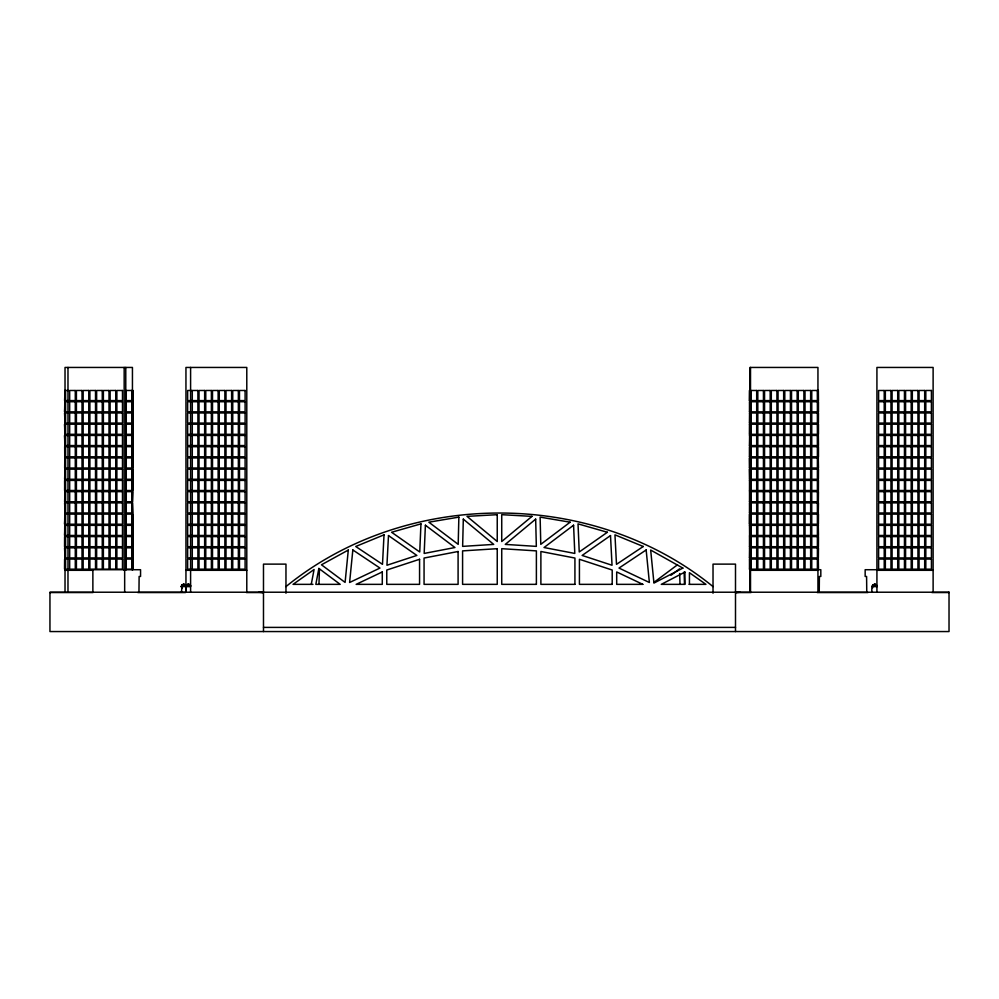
<?xml version="1.0" encoding="UTF-8"?>
<svg xmlns="http://www.w3.org/2000/svg" width="999" height="999" viewBox="0 0 999 999"><rect width="100%" height="100%" fill="white"/><g stroke="black" fill="none" stroke-linecap="round" stroke-linejoin="round"><path stroke-width="1.5" d="M318.968 584.353L319.443 568.881M185.876 586.6L181.456 586.638C181.206 583.404 186.064 584.602 185.727 585.676C184.865 583.578 181.381 584.303 181.456 586.6A2.248 2.248 0 0 0 182.118 588.224M190.597 586.6L186.101 586.638C185.976 584.328 189.498 583.553 190.372 585.676C190.622 584.552 185.851 583.453 186.101 586.638A2.248 2.248 0 0 0 186.401 587.762M872.502 586.013L872.427 586.638L876.922 586.6C876.997 583.778 872.352 583.728 872.427 586.6A2.248 2.248 0 0 0 872.726 587.762M181.531 586.013L181.456 586.638L182.118 585.851M187.225 585.089L186.401 586.351M876.922 586.6C876.647 582.055 870.828 586.625 872.726 586.351M185.864 586.038C185.464 582.479 179.745 586.188 182.118 586.226M187.225 585.451C183.679 587.849 189.773 581.78 190.509 586.038M876.835 586.051C875.861 581.356 870.042 588.511 873.551 585.089M181.456 586.788L182.118 585.377M190.26 585.564L187.762 584.64L186.101 586.638C186.913 581.256 194.693 588.061 187.762 584.49M876.835 586.088C876.298 583.741 872.414 584.265 872.427 586.638L872.502 586.138A2.248 2.248 0 0 1 876.847 586.063C876.111 581.855 870.017 587.837 873.551 585.451M182.118 586.026L181.456 586.638L182.118 585.676M186.101 586.638L187.225 584.952L189.897 585.239M311.263 584.353L314.073 569.53L293.044 584.353L312.949 584.353M872.427 592.22C870.466 589.36 872.939 582.205 876.585 585.564M181.456 592.22L182.118 585.514M186.101 592.22L186.176 586.101L187.225 585.264M872.502 586.176L873.551 585.264M653.883 582.417L677.509 564.785M671.003 575.249L679.532 568.881M285.964 586.6C406.443 488.511 592.532 488.511 713.024 586.6M187.225 585.664L186.763 585.064M873.551 585.664L873.076 585.064M185.864 586.088L184.803 584.827L182.58 584.765L184.328 584.502L185.864 586.063A2.248 2.248 0 0 0 181.531 586.063M182.58 584.952C183.978 583.628 187.337 586.888 184.328 585.114M184.228 584.914L183.117 584.49M875.186 584.914L874.088 584.49M65.022 390.484L64.61 400.599M68.394 390.484L65.584 390.484L65.584 400.599L68.394 400.599M191.858 390.484L187.637 390.484L187.637 400.599L191.858 400.599M750.511 390.484L749.462 390.484L749.525 400.599L749.725 390.484M132.442 400.599L132.917 390.484L132.642 400.599M749.462 400.599L750.511 400.599M817.681 400.599L818.468 400.599L818.356 390.484L817.681 390.484L817.744 400.599M65.022 401.723L64.623 411.838L64.81 401.723M68.394 401.723L65.584 401.723L65.584 411.838L68.394 411.838M191.858 401.723L187.637 401.723L187.637 411.838L191.858 411.838M750.511 401.723L749.462 401.723L749.587 411.838M817.681 401.723L818.468 401.723L818.468 411.838L817.681 411.838M749.462 411.838L750.511 411.838M68.394 412.962L65.584 412.962L65.584 423.077L68.394 423.077M191.858 412.962L187.637 412.962L187.637 423.077L191.858 423.077M749.462 412.962L750.511 412.962M817.681 412.962L818.468 412.962L818.418 423.077L817.681 423.077M65.022 423.077L64.56 412.962M132.442 423.077L132.917 412.962L132.705 423.077M749.462 423.077L750.511 423.077M68.394 424.2L65.584 424.2L65.584 434.315L68.394 434.315M191.858 424.2L187.637 424.2L187.637 434.315L191.858 434.315M749.462 424.2L750.511 424.2M65.022 434.315L64.623 424.2L64.81 434.315M132.442 434.315L132.979 424.2L132.655 434.315M749.462 434.315L750.511 434.315M817.681 434.315L818.468 434.315L818.468 424.2L817.681 424.2L817.819 434.315M68.394 435.439L65.584 435.439L65.584 445.554L68.394 445.554M132.442 435.439L132.442 445.554M191.858 435.439L187.637 435.439L187.637 445.554L191.858 445.554M749.462 435.439L750.511 435.439M65.022 445.554L64.61 435.439L64.823 445.554M749.462 445.554L750.511 445.554M817.681 445.554L818.468 445.554L818.356 435.439L817.681 435.439L817.744 445.554M65.022 446.678L65.022 456.793M68.394 446.678L65.584 446.678L65.584 456.793L68.394 456.793M191.858 446.678L187.637 446.678L187.637 456.793L191.858 456.793M750.511 446.678L749.462 446.678L749.525 456.793M817.681 446.678L818.468 446.678L818.468 456.793L817.681 456.793M749.462 456.793L750.511 456.793M65.022 457.917L65.022 468.032M68.394 457.917L65.584 457.917L65.584 468.032L68.394 468.032M191.858 457.917L187.637 457.917L187.637 468.032L191.858 468.032M750.511 457.917L749.462 457.917L749.525 468.032M817.681 457.917L818.468 457.917M749.462 468.032L750.511 468.032M817.681 468.032L818.468 468.032L818.281 457.917M65.022 469.155L64.623 479.27M68.394 469.155L65.584 469.155L65.584 479.27L68.394 479.27M132.442 469.155L132.979 479.27L132.655 469.155M191.858 469.155L187.637 469.155L187.637 479.27L191.858 479.27M750.511 469.155L749.462 469.155L749.587 479.27M817.681 469.155L818.468 469.155L818.406 479.27L817.681 479.27M749.462 479.27L750.511 479.27M68.394 480.394L65.584 480.394L65.584 490.509L68.394 490.509M191.858 480.394L187.637 480.394L187.637 490.509L191.858 490.509M749.462 480.394L750.511 480.394M817.681 480.394L818.468 480.394L818.418 490.509L817.681 490.509M749.462 490.509L750.511 490.509M65.022 491.633L64.623 501.748M68.394 491.633L65.584 491.633L65.584 501.748L68.394 501.748M191.858 491.633L187.637 491.633L187.637 501.748L191.858 501.748M749.462 491.633L750.511 491.633M817.681 491.633L818.468 491.633L818.343 501.748L817.681 501.748M132.442 501.748L132.855 491.633M749.462 501.748L750.511 501.748M68.394 502.872L65.584 502.872L65.584 512.986L68.394 512.986M132.442 502.872L132.855 512.986M191.858 502.872L187.637 502.872L187.637 512.986L191.858 512.986M750.511 502.872L749.462 502.872L749.587 512.986M817.681 502.872L818.468 502.872L818.281 512.986M65.022 512.986L64.623 502.872M749.462 512.986L750.511 512.986M817.681 512.986L818.468 512.986M65.022 514.11L64.61 524.225L64.823 514.11M68.394 514.11L65.584 514.11L65.584 524.225L68.394 524.225M132.442 514.11L132.979 524.225L132.705 514.11M191.858 514.11L187.637 514.11L187.637 524.225L191.858 524.225M750.511 514.11L749.462 514.11L749.525 524.225L749.65 514.11M817.681 514.11L818.468 514.11L818.406 524.225L817.681 524.225M749.462 524.225L750.511 524.225M65.022 525.349L64.623 535.464L64.748 525.349M68.394 525.349L65.584 525.349L65.584 535.464L68.394 535.464M132.442 525.349L132.979 535.464L132.642 525.349M191.858 525.349L187.637 525.349L187.637 535.464L191.858 535.464M749.462 525.349L750.511 525.349M817.681 525.349L818.468 525.349M749.462 535.464L750.511 535.464M817.681 535.464L818.468 535.464L818.281 525.349M68.394 536.588L65.584 536.588L65.584 546.703L68.394 546.703M191.858 536.588L187.637 536.588L187.637 546.703L191.858 546.703M749.462 536.588L750.511 536.588M817.681 536.588L818.468 536.588L818.418 546.703L817.681 546.703M132.442 546.703L132.979 536.588L132.655 546.703M749.462 546.703L750.511 546.703M68.394 547.827L65.584 547.827L65.584 557.942L68.394 557.942M132.442 547.827L132.442 557.942M191.858 547.827L187.637 547.827L187.637 557.942L191.858 557.942M749.462 547.827L750.511 547.827M817.681 547.827L818.468 547.827L818.356 557.942L817.681 557.942M65.022 557.942L64.56 547.827M749.462 557.942L750.511 557.942M68.394 559.065L65.584 559.065L65.584 569.18L68.394 569.18M191.858 559.065L187.637 559.065L187.637 569.18L191.858 569.18M750.511 559.065L749.462 559.065L749.587 569.18M817.681 559.065L818.468 559.065M132.442 569.18L132.917 559.065L132.655 569.18M749.462 569.18L750.511 569.18M817.681 569.18L818.468 569.18L818.281 559.065L818.131 569.18M817.794 569.717L820.816 569.717L820.816 576.46L819.392 576.46L819.23 592.22M878.171 569.717L865.159 569.717L865.159 576.46L866.595 576.46L866.757 592.22M65.022 570.304L92.957 570.304M185.951 570.304L246.79 570.304M750.511 570.304L817.944 570.304M876.922 570.304L933.116 570.304M689.098 584.353L705.931 584.353L689.435 572.727L689.435 584.353M49.95 592.544L93.094 592.544M137.775 592.544L185.552 592.544M246.341 592.544L263.486 592.544M735.501 592.544L751.086 592.544M817.132 592.544L867.981 592.544M931.88 592.544L949.05 592.544M263.486 592.669L258.991 592.22M735.501 592.669L739.997 592.22M263.486 627.397L735.501 627.397M184.328 585.564L185.302 585.851M184.328 585.327L185.614 585.926M184.328 584.927L185.614 585.714M875.761 585.451L876.585 585.926M875.761 585.089L876.635 585.876L874.674 584.852M189.435 585.252L190.31 585.876L189.435 585.089M189.523 585.476L190.26 585.926M875.848 585.127L876.635 585.714M185.614 585.514L183.704 584.852M684.128 572.015L684.502 584.353M679.682 573.526L680.007 584.353M933.116 592.22L933.116 367.445L876.922 367.445L876.922 592.22M873.551 584.715L873.551 585.889M818.218 390.484L818.131 400.599M818.131 401.723L818.069 411.838M818.206 412.962L818.131 423.077M818.069 424.2L818.081 434.315M818.218 435.439L818.144 445.554M818.081 446.678L818.131 456.793M818.069 457.917L818.268 468.032M818.081 469.155L818.218 479.27M818.131 480.394L818.218 490.509M818.069 491.633L818.206 501.748M818.218 502.872L818.081 512.986M818.144 514.11L818.218 524.225M818.144 525.349L818.069 535.464M818.069 536.588L818.131 546.703M818.069 547.827L818.218 557.942M817.944 592.22L817.944 367.445L749.987 367.445L749.987 592.22M817.744 401.723L817.756 411.838M817.806 412.962L817.744 423.077M817.806 446.678L817.756 456.793M817.744 457.917L817.806 468.032M817.819 469.155L817.744 479.27M817.744 480.394L817.819 490.509M817.806 491.633L817.744 501.748M817.819 502.872L817.744 512.986M817.744 514.11L817.819 524.225M817.756 525.349L817.744 535.464M817.819 536.588L817.806 546.703M817.806 547.827L817.744 557.942M817.819 559.065L817.756 569.18M750.511 367.445L750.511 592.22M750.324 390.484L750.249 400.599L750.174 390.484M750.311 401.723L750.261 411.838L750.124 401.723M750.374 412.962L750.311 423.077M750.261 424.2L750.324 434.315M750.324 435.439L750.386 445.554M750.374 446.678L750.261 456.793L750.124 446.678M750.374 457.917L750.249 468.032L750.112 457.917M750.386 469.155L750.311 479.27M750.249 480.394L750.261 490.509L750.049 480.394M750.311 501.748L750.249 491.633L750.049 501.748M750.311 502.872L750.386 512.986M750.386 524.225L750.249 514.11L750.049 524.225M750.386 525.349L750.324 535.464M750.324 536.588L750.374 546.703M750.386 547.827L750.249 557.942L750.124 547.827M750.324 559.065L750.374 569.18M750.049 412.962L750.037 423.077M750.049 424.2L750.037 434.315M750.124 435.439L750.037 445.554M750.187 469.155L750.049 479.27M750.187 502.872L750.124 512.986M750.124 525.349L750.037 535.464M750.049 536.588L750.112 546.703M750.037 559.065L750.174 569.18M749.787 401.723L749.65 411.838M749.725 412.962L749.662 423.077M749.712 424.2L749.65 434.315M749.799 435.439L749.662 445.554M749.725 446.678L749.65 456.793M749.587 457.917L749.65 468.032M749.587 469.155L749.65 479.27M749.787 480.394L749.725 490.509M749.799 491.633L749.787 501.748M749.799 502.872L749.65 512.986M749.725 525.349L749.787 535.464M749.662 536.588L749.725 546.703M749.725 547.827L749.65 557.942M749.799 559.065L749.65 569.18M749.587 412.962L749.525 423.077M749.525 424.2L749.512 434.315M749.587 435.439L749.512 445.554M749.512 480.394L749.525 490.509M749.525 491.633L749.512 501.748M749.512 525.349L749.587 535.464M749.587 536.588L749.525 546.703M749.587 547.827L749.525 557.942M735.501 631.555L735.501 564.123L713.024 564.123L713.024 593.244M285.964 593.244L285.964 564.123L263.486 564.123L263.486 631.555M246.79 592.22L246.79 367.445L185.951 367.445L185.951 592.22M190.597 367.445L190.597 592.22M187.225 584.715L187.225 585.889M181.756 585.526L181.756 586.713M138.961 592.22L139.123 576.46L140.559 576.46L140.559 569.717L92.87 569.717L92.87 592.22M132.842 390.484L132.855 400.599M132.78 401.723L132.904 411.838M132.855 412.962L132.78 423.077M132.855 424.2L132.78 434.315M132.904 435.439L132.717 445.554L132.705 435.439M132.78 446.678L132.842 456.793M132.855 457.917L132.78 468.032M132.904 469.155L132.855 479.27M132.78 480.394L132.717 490.509M132.842 514.11L132.78 524.225M132.78 525.349L132.78 535.464M132.78 536.588L132.855 546.703M132.78 547.827L132.855 557.942M132.904 559.065L132.855 569.18M132.705 547.827L132.642 557.942M132.442 570.304L132.442 367.445L65.022 367.445L65.022 592.22M125.774 367.445L125.774 570.304M124.663 569.717L124.663 592.22M124.176 367.445L124.176 570.304M67.982 367.445L67.982 592.22M64.823 390.484L64.748 400.599M64.823 412.962L64.76 423.077M64.685 446.678L64.76 456.793M64.81 457.917L64.685 468.032M64.748 469.155L64.81 479.27M64.81 490.509L64.685 480.394L64.623 490.509M64.76 491.633L64.823 501.748M64.76 502.872L64.81 512.986M64.748 536.588L64.76 546.703M64.823 547.827L64.81 557.942M64.61 536.588L64.56 546.703M186.176 586.063A2.248 2.248 0 0 1 190.522 586.063M458.866 517.12L458.191 544.343L428.846 522.19L458.866 517.12M463.311 519.143L462.637 546.378L493.706 544.405L463.311 519.143M420.954 523.863L419.742 551.985L391.596 532.267L420.954 523.863M425.399 525.212L424.175 553.434L454.945 547.527L425.399 525.212M384.016 534.84L382.492 564.335L355.719 546.49L384.016 534.84M388.486 535.576L386.938 565.247L416.845 555.444L388.486 535.576M348.301 550.049L345.092 582.417L321.466 564.785L348.301 550.049M352.834 549.962L349.6 582.492L379.982 568.069L352.834 549.962M318.868 568.443L315.834 584.353L340.172 584.353L318.868 568.443M531.967 516.371L501.735 541.508L501.735 514.685L531.967 516.371M535.664 519.143L505.269 544.405L536.338 546.378L535.664 519.143M570.129 522.19L540.784 544.343L540.122 517.12L570.129 522.19M573.576 525.212L544.03 547.527L574.8 553.434L573.576 525.212M607.38 532.267L579.233 551.985L578.021 523.863L607.38 532.267M610.501 535.576L582.142 555.444L612.037 565.247L610.501 535.576M643.256 546.49L616.495 564.335L614.959 534.84L643.256 546.49M646.153 549.962L618.993 568.069L649.375 582.492L646.153 549.962M682.866 568.106L653.945 583.079L650.674 550.049L682.866 568.106M684.939 572.09L661.276 584.353L684.939 584.353L684.939 572.09M382.28 571.952L356.156 584.353L382.28 584.353L382.28 571.952M419.568 559.29L386.775 570.029L386.775 584.353L419.568 584.353L419.568 559.29M458.091 551.498L424.063 558.041L424.063 584.353L458.091 584.353L458.091 551.498M497.24 548.688L462.587 550.886L462.587 584.353L497.24 584.353L497.24 548.688M497.24 514.685L467.008 516.371L497.24 541.508L497.24 514.685M75.287 390.484L69.668 390.484L69.668 400.599L75.287 400.599L75.287 390.484M82.03 390.484L76.411 390.484L76.411 400.599L82.03 400.599L82.03 390.484M88.774 390.484L83.154 390.484L83.154 400.599L88.774 400.599L88.774 390.484M95.517 390.484L89.898 390.484L89.898 400.599L95.517 400.599L95.517 390.484M102.26 390.484L96.641 390.484L96.641 400.599L102.26 400.599L102.26 390.484M109.003 390.484L103.384 390.484L103.384 400.599L109.003 400.599L109.003 390.484M115.747 390.484L110.127 390.484L110.127 400.599L115.747 400.599L115.747 390.484M122.49 390.484L116.871 390.484L116.871 400.599L122.49 400.599L122.49 390.484M131.88 390.484L126.261 390.484L126.261 400.599L131.88 400.599L131.88 390.484M197.902 390.484L192.283 390.484L192.283 400.599L197.902 400.599L197.902 390.484M204.645 390.484L199.026 390.484L199.026 400.599L204.645 400.599L204.645 390.484M211.388 390.484L205.769 390.484L205.769 400.599L211.388 400.599L211.388 390.484M218.132 390.484L212.512 390.484L212.512 400.599L218.132 400.599L218.132 390.484M224.875 390.484L219.256 390.484L219.256 400.599L224.875 400.599L224.875 390.484M231.618 390.484L225.999 390.484L225.999 400.599L231.618 400.599L231.618 390.484M238.361 390.484L232.742 390.484L232.742 400.599L238.361 400.599L238.361 390.484M245.105 390.484L239.485 390.484L239.485 400.599L245.105 400.599L245.105 390.484M756.693 390.484L751.073 390.484L751.073 400.599L756.693 400.599L756.693 390.484M763.436 390.484L757.816 390.484L757.816 400.599L763.436 400.599L763.436 390.484M770.179 390.484L764.56 390.484L764.56 400.599L770.179 400.599L770.179 390.484M776.922 390.484L771.303 390.484L771.303 400.599L776.922 400.599L776.922 390.484M783.666 390.484L778.046 390.484L778.046 400.599L783.666 400.599L783.666 390.484M790.409 390.484L784.789 390.484L784.789 400.599L790.409 400.599L790.409 390.484M797.152 390.484L791.533 390.484L791.533 400.599L797.152 400.599L797.152 390.484M803.895 390.484L798.276 390.484L798.276 400.599L803.895 400.599L803.895 390.484M810.639 390.484L805.019 390.484L805.019 400.599L810.639 400.599L810.639 390.484M817.382 390.484L811.762 390.484L811.762 400.599L817.382 400.599L817.382 390.484M884.227 390.484L878.608 390.484L878.608 400.599L884.227 400.599L884.227 390.484M890.971 390.484L885.351 390.484L885.351 400.599L890.971 400.599L890.971 390.484M897.714 390.484L892.095 390.484L892.095 400.599L897.714 400.599L897.714 390.484M904.457 390.484L898.838 390.484L898.838 400.599L904.457 400.599L904.457 390.484M911.2 390.484L905.581 390.484L905.581 400.599L911.2 400.599L911.2 390.484M917.944 390.484L912.324 390.484L912.324 400.599L917.944 400.599L917.944 390.484M924.687 390.484L919.068 390.484L919.068 400.599L924.687 400.599L924.687 390.484M931.43 390.484L925.811 390.484L925.811 400.599L931.43 400.599L931.43 390.484M75.287 401.723L69.668 401.723L69.668 411.838L75.287 411.838L75.287 401.723M82.03 401.723L76.411 401.723L76.411 411.838L82.03 411.838L82.03 401.723M88.774 401.723L83.154 401.723L83.154 411.838L88.774 411.838L88.774 401.723M95.517 401.723L89.898 401.723L89.898 411.838L95.517 411.838L95.517 401.723M102.26 401.723L96.641 401.723L96.641 411.838L102.26 411.838L102.26 401.723M109.003 401.723L103.384 401.723L103.384 411.838L109.003 411.838L109.003 401.723M115.747 401.723L110.127 401.723L110.127 411.838L115.747 411.838L115.747 401.723M122.49 401.723L116.871 401.723L116.871 411.838L122.49 411.838L122.49 401.723M131.88 401.723L126.261 401.723L126.261 411.838L131.88 411.838L131.88 401.723M132.979 401.723L132.505 411.838L132.979 401.723M197.902 401.723L192.283 401.723L192.283 411.838L197.902 411.838L197.902 401.723M204.645 401.723L199.026 401.723L199.026 411.838L204.645 411.838L204.645 401.723M211.388 401.723L205.769 401.723L205.769 411.838L211.388 411.838L211.388 401.723M218.132 401.723L212.512 401.723L212.512 411.838L218.132 411.838L218.132 401.723M224.875 401.723L219.256 401.723L219.256 411.838L224.875 411.838L224.875 401.723M231.618 401.723L225.999 401.723L225.999 411.838L231.618 411.838L231.618 401.723M238.361 401.723L232.742 401.723L232.742 411.838L238.361 411.838L238.361 401.723M245.105 401.723L239.485 401.723L239.485 411.838L245.105 411.838L245.105 401.723M756.693 401.723L751.073 401.723L751.073 411.838L756.693 411.838L756.693 401.723M763.436 401.723L757.816 401.723L757.816 411.838L763.436 411.838L763.436 401.723M770.179 401.723L764.56 401.723L764.56 411.838L770.179 411.838L770.179 401.723M776.922 401.723L771.303 401.723L771.303 411.838L776.922 411.838L776.922 401.723M783.666 401.723L778.046 401.723L778.046 411.838L783.666 411.838L783.666 401.723M790.409 401.723L784.789 401.723L784.789 411.838L790.409 411.838L790.409 401.723M797.152 401.723L791.533 401.723L791.533 411.838L797.152 411.838L797.152 401.723M803.895 401.723L798.276 401.723L798.276 411.838L803.895 411.838L803.895 401.723M810.639 401.723L805.019 401.723L805.019 411.838L810.639 411.838L810.639 401.723M817.382 401.723L811.762 401.723L811.762 411.838L817.382 411.838L817.382 401.723M884.227 401.723L878.608 401.723L878.608 411.838L884.227 411.838L884.227 401.723M890.971 401.723L885.351 401.723L885.351 411.838L890.971 411.838L890.971 401.723M897.714 401.723L892.095 401.723L892.095 411.838L897.714 411.838L897.714 401.723M904.457 401.723L898.838 401.723L898.838 411.838L904.457 411.838L904.457 401.723M911.2 401.723L905.581 401.723L905.581 411.838L911.2 411.838L911.2 401.723M917.944 401.723L912.324 401.723L912.324 411.838L917.944 411.838L917.944 401.723M924.687 401.723L919.068 401.723L919.068 411.838L924.687 411.838L924.687 401.723M931.43 401.723L925.811 401.723L925.811 411.838L931.43 411.838L931.43 401.723M75.287 412.962L69.668 412.962L69.668 423.077L75.287 423.077L75.287 412.962M82.03 412.962L76.411 412.962L76.411 423.077L82.03 423.077L82.03 412.962M88.774 412.962L83.154 412.962L83.154 423.077L88.774 423.077L88.774 412.962M95.517 412.962L89.898 412.962L89.898 423.077L95.517 423.077L95.517 412.962M102.26 412.962L96.641 412.962L96.641 423.077L102.26 423.077L102.26 412.962M109.003 412.962L103.384 412.962L103.384 423.077L109.003 423.077L109.003 412.962M115.747 412.962L110.127 412.962L110.127 423.077L115.747 423.077L115.747 412.962M122.49 412.962L116.871 412.962L116.871 423.077L122.49 423.077L122.49 412.962M131.88 412.962L126.261 412.962L126.261 423.077L131.88 423.077L131.88 412.962M197.902 412.962L192.283 412.962L192.283 423.077L197.902 423.077L197.902 412.962M204.645 412.962L199.026 412.962L199.026 423.077L204.645 423.077L204.645 412.962M211.388 412.962L205.769 412.962L205.769 423.077L211.388 423.077L211.388 412.962M218.132 412.962L212.512 412.962L212.512 423.077L218.132 423.077L218.132 412.962M224.875 412.962L219.256 412.962L219.256 423.077L224.875 423.077L224.875 412.962M231.618 412.962L225.999 412.962L225.999 423.077L231.618 423.077L231.618 412.962M238.361 412.962L232.742 412.962L232.742 423.077L238.361 423.077L238.361 412.962M245.105 412.962L239.485 412.962L239.485 423.077L245.105 423.077L245.105 412.962M756.693 412.962L751.073 412.962L751.073 423.077L756.693 423.077L756.693 412.962M763.436 412.962L757.816 412.962L757.816 423.077L763.436 423.077L763.436 412.962M770.179 412.962L764.56 412.962L764.56 423.077L770.179 423.077L770.179 412.962M776.922 412.962L771.303 412.962L771.303 423.077L776.922 423.077L776.922 412.962M783.666 412.962L778.046 412.962L778.046 423.077L783.666 423.077L783.666 412.962M790.409 412.962L784.789 412.962L784.789 423.077L790.409 423.077L790.409 412.962M797.152 412.962L791.533 412.962L791.533 423.077L797.152 423.077L797.152 412.962M803.895 412.962L798.276 412.962L798.276 423.077L803.895 423.077L803.895 412.962M810.639 412.962L805.019 412.962L805.019 423.077L810.639 423.077L810.639 412.962M817.382 412.962L811.762 412.962L811.762 423.077L817.382 423.077L817.382 412.962M884.227 412.962L878.608 412.962L878.608 423.077L884.227 423.077L884.227 412.962M890.971 412.962L885.351 412.962L885.351 423.077L890.971 423.077L890.971 412.962M897.714 412.962L892.095 412.962L892.095 423.077L897.714 423.077L897.714 412.962M904.457 412.962L898.838 412.962L898.838 423.077L904.457 423.077L904.457 412.962M911.2 412.962L905.581 412.962L905.581 423.077L911.2 423.077L911.2 412.962M917.944 412.962L912.324 412.962L912.324 423.077L917.944 423.077L917.944 412.962M924.687 412.962L919.068 412.962L919.068 423.077L924.687 423.077L924.687 412.962M931.43 412.962L925.811 412.962L925.811 423.077L931.43 423.077L931.43 412.962M75.287 424.2L69.668 424.2L69.668 434.315L75.287 434.315L75.287 424.2M82.03 424.2L76.411 424.2L76.411 434.315L82.03 434.315L82.03 424.2M88.774 424.2L83.154 424.2L83.154 434.315L88.774 434.315L88.774 424.2M95.517 424.2L89.898 424.2L89.898 434.315L95.517 434.315L95.517 424.2M102.26 424.2L96.641 424.2L96.641 434.315L102.26 434.315L102.26 424.2M109.003 424.2L103.384 424.2L103.384 434.315L109.003 434.315L109.003 424.2M115.747 424.2L110.127 424.2L110.127 434.315L115.747 434.315L115.747 424.2M122.49 424.2L116.871 424.2L116.871 434.315L122.49 434.315L122.49 424.2M131.88 424.2L126.261 424.2L126.261 434.315L131.88 434.315L131.88 424.2M197.902 424.2L192.283 424.2L192.283 434.315L197.902 434.315L197.902 424.2M204.645 424.2L199.026 424.2L199.026 434.315L204.645 434.315L204.645 424.2M211.388 424.2L205.769 424.2L205.769 434.315L211.388 434.315L211.388 424.2M218.132 424.2L212.512 424.2L212.512 434.315L218.132 434.315L218.132 424.2M224.875 424.2L219.256 424.2L219.256 434.315L224.875 434.315L224.875 424.2M231.618 424.2L225.999 424.2L225.999 434.315L231.618 434.315L231.618 424.2M238.361 424.2L232.742 424.2L232.742 434.315L238.361 434.315L238.361 424.2M245.105 424.2L239.485 424.2L239.485 434.315L245.105 434.315L245.105 424.2M756.693 424.2L751.073 424.2L751.073 434.315L756.693 434.315L756.693 424.2M763.436 424.2L757.816 424.2L757.816 434.315L763.436 434.315L763.436 424.2M770.179 424.2L764.56 424.2L764.56 434.315L770.179 434.315L770.179 424.2M776.922 424.2L771.303 424.2L771.303 434.315L776.922 434.315L776.922 424.2M783.666 424.2L778.046 424.2L778.046 434.315L783.666 434.315L783.666 424.2M790.409 424.2L784.789 424.2L784.789 434.315L790.409 434.315L790.409 424.2M797.152 424.2L791.533 424.2L791.533 434.315L797.152 434.315L797.152 424.2M803.895 424.2L798.276 424.2L798.276 434.315L803.895 434.315L803.895 424.2M810.639 424.2L805.019 424.2L805.019 434.315L810.639 434.315L810.639 424.2M817.382 424.2L811.762 424.2L811.762 434.315L817.382 434.315L817.382 424.2M884.227 424.2L878.608 424.2L878.608 434.315L884.227 434.315L884.227 424.2M890.971 424.2L885.351 424.2L885.351 434.315L890.971 434.315L890.971 424.2M897.714 424.2L892.095 424.2L892.095 434.315L897.714 434.315L897.714 424.2M904.457 424.2L898.838 424.2L898.838 434.315L904.457 434.315L904.457 424.2M911.2 424.2L905.581 424.2L905.581 434.315L911.2 434.315L911.2 424.2M917.944 424.2L912.324 424.2L912.324 434.315L917.944 434.315L917.944 424.2M924.687 424.2L919.068 424.2L919.068 434.315L924.687 434.315L924.687 424.2M931.43 424.2L925.811 424.2L925.811 434.315L931.43 434.315L931.43 424.2M75.287 435.439L69.668 435.439L69.668 445.554L75.287 445.554L75.287 435.439M82.03 435.439L76.411 435.439L76.411 445.554L82.03 445.554L82.03 435.439M88.774 435.439L83.154 435.439L83.154 445.554L88.774 445.554L88.774 435.439M95.517 435.439L89.898 435.439L89.898 445.554L95.517 445.554L95.517 435.439M102.26 435.439L96.641 435.439L96.641 445.554L102.26 445.554L102.26 435.439M109.003 435.439L103.384 435.439L103.384 445.554L109.003 445.554L109.003 435.439M115.747 435.439L110.127 435.439L110.127 445.554L115.747 445.554L115.747 435.439M122.49 435.439L116.871 435.439L116.871 445.554L122.49 445.554L122.49 435.439M131.88 435.439L126.261 435.439L126.261 445.554L131.88 445.554L131.88 435.439M197.902 435.439L192.283 435.439L192.283 445.554L197.902 445.554L197.902 435.439M204.645 435.439L199.026 435.439L199.026 445.554L204.645 445.554L204.645 435.439M211.388 435.439L205.769 435.439L205.769 445.554L211.388 445.554L211.388 435.439M218.132 435.439L212.512 435.439L212.512 445.554L218.132 445.554L218.132 435.439M224.875 435.439L219.256 435.439L219.256 445.554L224.875 445.554L224.875 435.439M231.618 435.439L225.999 435.439L225.999 445.554L231.618 445.554L231.618 435.439M238.361 435.439L232.742 435.439L232.742 445.554L238.361 445.554L238.361 435.439M245.105 435.439L239.485 435.439L239.485 445.554L245.105 445.554L245.105 435.439M756.693 435.439L751.073 435.439L751.073 445.554L756.693 445.554L756.693 435.439M763.436 435.439L757.816 435.439L757.816 445.554L763.436 445.554L763.436 435.439M770.179 435.439L764.56 435.439L764.56 445.554L770.179 445.554L770.179 435.439M776.922 435.439L771.303 435.439L771.303 445.554L776.922 445.554L776.922 435.439M783.666 435.439L778.046 435.439L778.046 445.554L783.666 445.554L783.666 435.439M790.409 435.439L784.789 435.439L784.789 445.554L790.409 445.554L790.409 435.439M797.152 435.439L791.533 435.439L791.533 445.554L797.152 445.554L797.152 435.439M803.895 435.439L798.276 435.439L798.276 445.554L803.895 445.554L803.895 435.439M810.639 435.439L805.019 435.439L805.019 445.554L810.639 445.554L810.639 435.439M817.382 435.439L811.762 435.439L811.762 445.554L817.382 445.554L817.382 435.439M884.227 435.439L878.608 435.439L878.608 445.554L884.227 445.554L884.227 435.439M890.971 435.439L885.351 435.439L885.351 445.554L890.971 445.554L890.971 435.439M897.714 435.439L892.095 435.439L892.095 445.554L897.714 445.554L897.714 435.439M904.457 435.439L898.838 435.439L898.838 445.554L904.457 445.554L904.457 435.439M911.2 435.439L905.581 435.439L905.581 445.554L911.2 445.554L911.2 435.439M917.944 435.439L912.324 435.439L912.324 445.554L917.944 445.554L917.944 435.439M924.687 435.439L919.068 435.439L919.068 445.554L924.687 445.554L924.687 435.439M931.43 435.439L925.811 435.439L925.811 445.554L931.43 445.554L931.43 435.439M75.287 446.678L69.668 446.678L69.668 456.793L75.287 456.793L75.287 446.678M82.03 446.678L76.411 446.678L76.411 456.793L82.03 456.793L82.03 446.678M88.774 446.678L83.154 446.678L83.154 456.793L88.774 456.793L88.774 446.678M95.517 446.678L89.898 446.678L89.898 456.793L95.517 456.793L95.517 446.678M102.26 446.678L96.641 446.678L96.641 456.793L102.26 456.793L102.26 446.678M109.003 446.678L103.384 446.678L103.384 456.793L109.003 456.793L109.003 446.678M115.747 446.678L110.127 446.678L110.127 456.793L115.747 456.793L115.747 446.678M122.49 446.678L116.871 446.678L116.871 456.793L122.49 456.793L122.49 446.678M131.88 446.678L126.261 446.678L126.261 456.793L131.88 456.793L131.88 446.678M132.979 446.678L132.517 456.793L132.979 446.678M197.902 446.678L192.283 446.678L192.283 456.793L197.902 456.793L197.902 446.678M204.645 446.678L199.026 446.678L199.026 456.793L204.645 456.793L204.645 446.678M211.388 446.678L205.769 446.678L205.769 456.793L211.388 456.793L211.388 446.678M218.132 446.678L212.512 446.678L212.512 456.793L218.132 456.793L218.132 446.678M224.875 446.678L219.256 446.678L219.256 456.793L224.875 456.793L224.875 446.678M231.618 446.678L225.999 446.678L225.999 456.793L231.618 456.793L231.618 446.678M238.361 446.678L232.742 446.678L232.742 456.793L238.361 456.793L238.361 446.678M245.105 446.678L239.485 446.678L239.485 456.793L245.105 456.793L245.105 446.678M756.693 446.678L751.073 446.678L751.073 456.793L756.693 456.793L756.693 446.678M763.436 446.678L757.816 446.678L757.816 456.793L763.436 456.793L763.436 446.678M770.179 446.678L764.56 446.678L764.56 456.793L770.179 456.793L770.179 446.678M776.922 446.678L771.303 446.678L771.303 456.793L776.922 456.793L776.922 446.678M783.666 446.678L778.046 446.678L778.046 456.793L783.666 456.793L783.666 446.678M790.409 446.678L784.789 446.678L784.789 456.793L790.409 456.793L790.409 446.678M797.152 446.678L791.533 446.678L791.533 456.793L797.152 456.793L797.152 446.678M803.895 446.678L798.276 446.678L798.276 456.793L803.895 456.793L803.895 446.678M810.639 446.678L805.019 446.678L805.019 456.793L810.639 456.793L810.639 446.678M817.382 446.678L811.762 446.678L811.762 456.793L817.382 456.793L817.382 446.678M884.227 446.678L878.608 446.678L878.608 456.793L884.227 456.793L884.227 446.678M890.971 446.678L885.351 446.678L885.351 456.793L890.971 456.793L890.971 446.678M897.714 446.678L892.095 446.678L892.095 456.793L897.714 456.793L897.714 446.678M904.457 446.678L898.838 446.678L898.838 456.793L904.457 456.793L904.457 446.678M911.2 446.678L905.581 446.678L905.581 456.793L911.2 456.793L911.2 446.678M917.944 446.678L912.324 446.678L912.324 456.793L917.944 456.793L917.944 446.678M924.687 446.678L919.068 446.678L919.068 456.793L924.687 456.793L924.687 446.678M931.43 446.678L925.811 446.678L925.811 456.793L931.43 456.793L931.43 446.678M75.287 457.917L69.668 457.917L69.668 468.032L75.287 468.032L75.287 457.917M82.03 457.917L76.411 457.917L76.411 468.032L82.03 468.032L82.03 457.917M88.774 457.917L83.154 457.917L83.154 468.032L88.774 468.032L88.774 457.917M95.517 457.917L89.898 457.917L89.898 468.032L95.517 468.032L95.517 457.917M102.26 457.917L96.641 457.917L96.641 468.032L102.26 468.032L102.26 457.917M109.003 457.917L103.384 457.917L103.384 468.032L109.003 468.032L109.003 457.917M115.747 457.917L110.127 457.917L110.127 468.032L115.747 468.032L115.747 457.917M122.49 457.917L116.871 457.917L116.871 468.032L122.49 468.032L122.49 457.917M131.88 457.917L126.261 457.917L126.261 468.032L131.88 468.032L131.88 457.917M132.979 457.917L132.517 468.032L132.979 457.917M197.902 457.917L192.283 457.917L192.283 468.032L197.902 468.032L197.902 457.917M204.645 457.917L199.026 457.917L199.026 468.032L204.645 468.032L204.645 457.917M211.388 457.917L205.769 457.917L205.769 468.032L211.388 468.032L211.388 457.917M218.132 457.917L212.512 457.917L212.512 468.032L218.132 468.032L218.132 457.917M224.875 457.917L219.256 457.917L219.256 468.032L224.875 468.032L224.875 457.917M231.618 457.917L225.999 457.917L225.999 468.032L231.618 468.032L231.618 457.917M238.361 457.917L232.742 457.917L232.742 468.032L238.361 468.032L238.361 457.917M245.105 457.917L239.485 457.917L239.485 468.032L245.105 468.032L245.105 457.917M756.693 457.917L751.073 457.917L751.073 468.032L756.693 468.032L756.693 457.917M763.436 457.917L757.816 457.917L757.816 468.032L763.436 468.032L763.436 457.917M770.179 457.917L764.56 457.917L764.56 468.032L770.179 468.032L770.179 457.917M776.922 457.917L771.303 457.917L771.303 468.032L776.922 468.032L776.922 457.917M783.666 457.917L778.046 457.917L778.046 468.032L783.666 468.032L783.666 457.917M790.409 457.917L784.789 457.917L784.789 468.032L790.409 468.032L790.409 457.917M797.152 457.917L791.533 457.917L791.533 468.032L797.152 468.032L797.152 457.917M803.895 457.917L798.276 457.917L798.276 468.032L803.895 468.032L803.895 457.917M810.639 457.917L805.019 457.917L805.019 468.032L810.639 468.032L810.639 457.917M817.382 457.917L811.762 457.917L811.762 468.032L817.382 468.032L817.382 457.917M884.227 457.917L878.608 457.917L878.608 468.032L884.227 468.032L884.227 457.917M890.971 457.917L885.351 457.917L885.351 468.032L890.971 468.032L890.971 457.917M897.714 457.917L892.095 457.917L892.095 468.032L897.714 468.032L897.714 457.917M904.457 457.917L898.838 457.917L898.838 468.032L904.457 468.032L904.457 457.917M911.2 457.917L905.581 457.917L905.581 468.032L911.2 468.032L911.2 457.917M917.944 457.917L912.324 457.917L912.324 468.032L917.944 468.032L917.944 457.917M924.687 457.917L919.068 457.917L919.068 468.032L924.687 468.032L924.687 457.917M931.43 457.917L925.811 457.917L925.811 468.032L931.43 468.032L931.43 457.917M75.287 469.155L69.668 469.155L69.668 479.27L75.287 479.27L75.287 469.155M82.03 469.155L76.411 469.155L76.411 479.27L82.03 479.27L82.03 469.155M88.774 469.155L83.154 469.155L83.154 479.27L88.774 479.27L88.774 469.155M95.517 469.155L89.898 469.155L89.898 479.27L95.517 479.27L95.517 469.155M102.26 469.155L96.641 469.155L96.641 479.27L102.26 479.27L102.26 469.155M109.003 469.155L103.384 469.155L103.384 479.27L109.003 479.27L109.003 469.155M115.747 469.155L110.127 469.155L110.127 479.27L115.747 479.27L115.747 469.155M122.49 469.155L116.871 469.155L116.871 479.27L122.49 479.27L122.49 469.155M131.88 469.155L126.261 469.155L126.261 479.27L131.88 479.27L131.88 469.155M197.902 469.155L192.283 469.155L192.283 479.27L197.902 479.27L197.902 469.155M204.645 469.155L199.026 469.155L199.026 479.27L204.645 479.27L204.645 469.155M211.388 469.155L205.769 469.155L205.769 479.27L211.388 479.27L211.388 469.155M218.132 469.155L212.512 469.155L212.512 479.27L218.132 479.27L218.132 469.155M224.875 469.155L219.256 469.155L219.256 479.27L224.875 479.27L224.875 469.155M231.618 469.155L225.999 469.155L225.999 479.27L231.618 479.27L231.618 469.155M238.361 469.155L232.742 469.155L232.742 479.27L238.361 479.27L238.361 469.155M245.105 469.155L239.485 469.155L239.485 479.27L245.105 479.27L245.105 469.155M756.693 469.155L751.073 469.155L751.073 479.27L756.693 479.27L756.693 469.155M763.436 469.155L757.816 469.155L757.816 479.27L763.436 479.27L763.436 469.155M770.179 469.155L764.56 469.155L764.56 479.27L770.179 479.27L770.179 469.155M776.922 469.155L771.303 469.155L771.303 479.27L776.922 479.27L776.922 469.155M783.666 469.155L778.046 469.155L778.046 479.27L783.666 479.27L783.666 469.155M790.409 469.155L784.789 469.155L784.789 479.27L790.409 479.27L790.409 469.155M797.152 469.155L791.533 469.155L791.533 479.27L797.152 479.27L797.152 469.155M803.895 469.155L798.276 469.155L798.276 479.27L803.895 479.27L803.895 469.155M810.639 469.155L805.019 469.155L805.019 479.27L810.639 479.27L810.639 469.155M817.382 469.155L811.762 469.155L811.762 479.27L817.382 479.27L817.382 469.155M884.227 469.155L878.608 469.155L878.608 479.27L884.227 479.27L884.227 469.155M890.971 469.155L885.351 469.155L885.351 479.27L890.971 479.27L890.971 469.155M897.714 469.155L892.095 469.155L892.095 479.27L897.714 479.27L897.714 469.155M904.457 469.155L898.838 469.155L898.838 479.27L904.457 479.27L904.457 469.155M911.2 469.155L905.581 469.155L905.581 479.27L911.2 479.27L911.2 469.155M917.944 469.155L912.324 469.155L912.324 479.27L917.944 479.27L917.944 469.155M924.687 469.155L919.068 469.155L919.068 479.27L924.687 479.27L924.687 469.155M931.43 469.155L925.811 469.155L925.811 479.27L931.43 479.27L931.43 469.155M75.287 480.394L69.668 480.394L69.668 490.509L75.287 490.509L75.287 480.394M82.03 480.394L76.411 480.394L76.411 490.509L82.03 490.509L82.03 480.394M88.774 480.394L83.154 480.394L83.154 490.509L88.774 490.509L88.774 480.394M95.517 480.394L89.898 480.394L89.898 490.509L95.517 490.509L95.517 480.394M102.26 480.394L96.641 480.394L96.641 490.509L102.26 490.509L102.26 480.394M109.003 480.394L103.384 480.394L103.384 490.509L109.003 490.509L109.003 480.394M115.747 480.394L110.127 480.394L110.127 490.509L115.747 490.509L115.747 480.394M122.49 480.394L116.871 480.394L116.871 490.509L122.49 490.509L122.49 480.394M131.88 480.394L126.261 480.394L126.261 490.509L131.88 490.509L131.88 480.394M132.979 480.394L132.505 490.509L132.917 480.394M197.902 480.394L192.283 480.394L192.283 490.509L197.902 490.509L197.902 480.394M204.645 480.394L199.026 480.394L199.026 490.509L204.645 490.509L204.645 480.394M211.388 480.394L205.769 480.394L205.769 490.509L211.388 490.509L211.388 480.394M218.132 480.394L212.512 480.394L212.512 490.509L218.132 490.509L218.132 480.394M224.875 480.394L219.256 480.394L219.256 490.509L224.875 490.509L224.875 480.394M231.618 480.394L225.999 480.394L225.999 490.509L231.618 490.509L231.618 480.394M238.361 480.394L232.742 480.394L232.742 490.509L238.361 490.509L238.361 480.394M245.105 480.394L239.485 480.394L239.485 490.509L245.105 490.509L245.105 480.394M756.693 480.394L751.073 480.394L751.073 490.509L756.693 490.509L756.693 480.394M763.436 480.394L757.816 480.394L757.816 490.509L763.436 490.509L763.436 480.394M770.179 480.394L764.56 480.394L764.56 490.509L770.179 490.509L770.179 480.394M776.922 480.394L771.303 480.394L771.303 490.509L776.922 490.509L776.922 480.394M783.666 480.394L778.046 480.394L778.046 490.509L783.666 490.509L783.666 480.394M790.409 480.394L784.789 480.394L784.789 490.509L790.409 490.509L790.409 480.394M797.152 480.394L791.533 480.394L791.533 490.509L797.152 490.509L797.152 480.394M803.895 480.394L798.276 480.394L798.276 490.509L803.895 490.509L803.895 480.394M810.639 480.394L805.019 480.394L805.019 490.509L810.639 490.509L810.639 480.394M817.382 480.394L811.762 480.394L811.762 490.509L817.382 490.509L817.382 480.394M884.227 480.394L878.608 480.394L878.608 490.509L884.227 490.509L884.227 480.394M890.971 480.394L885.351 480.394L885.351 490.509L890.971 490.509L890.971 480.394M897.714 480.394L892.095 480.394L892.095 490.509L897.714 490.509L897.714 480.394M904.457 480.394L898.838 480.394L898.838 490.509L904.457 490.509L904.457 480.394M911.2 480.394L905.581 480.394L905.581 490.509L911.2 490.509L911.2 480.394M917.944 480.394L912.324 480.394L912.324 490.509L917.944 490.509L917.944 480.394M924.687 480.394L919.068 480.394L919.068 490.509L924.687 490.509L924.687 480.394M931.43 480.394L925.811 480.394L925.811 490.509L931.43 490.509L931.43 480.394M75.287 491.633L69.668 491.633L69.668 501.748L75.287 501.748L75.287 491.633M82.03 491.633L76.411 491.633L76.411 501.748L82.03 501.748L82.03 491.633M88.774 491.633L83.154 491.633L83.154 501.748L88.774 501.748L88.774 491.633M95.517 491.633L89.898 491.633L89.898 501.748L95.517 501.748L95.517 491.633M102.26 491.633L96.641 491.633L96.641 501.748L102.26 501.748L102.26 491.633M109.003 491.633L103.384 491.633L103.384 501.748L109.003 501.748L109.003 491.633M115.747 491.633L110.127 491.633L110.127 501.748L115.747 501.748L115.747 491.633M122.49 491.633L116.871 491.633L116.871 501.748L122.49 501.748L122.49 491.633M131.88 491.633L126.261 491.633L126.261 501.748L131.88 501.748L131.88 491.633M197.902 491.633L192.283 491.633L192.283 501.748L197.902 501.748L197.902 491.633M204.645 491.633L199.026 491.633L199.026 501.748L204.645 501.748L204.645 491.633M211.388 491.633L205.769 491.633L205.769 501.748L211.388 501.748L211.388 491.633M218.132 491.633L212.512 491.633L212.512 501.748L218.132 501.748L218.132 491.633M224.875 491.633L219.256 491.633L219.256 501.748L224.875 501.748L224.875 491.633M231.618 491.633L225.999 491.633L225.999 501.748L231.618 501.748L231.618 491.633M238.361 491.633L232.742 491.633L232.742 501.748L238.361 501.748L238.361 491.633M245.105 491.633L239.485 491.633L239.485 501.748L245.105 501.748L245.105 491.633M756.693 491.633L751.073 491.633L751.073 501.748L756.693 501.748L756.693 491.633M763.436 491.633L757.816 491.633L757.816 501.748L763.436 501.748L763.436 491.633M770.179 491.633L764.56 491.633L764.56 501.748L770.179 501.748L770.179 491.633M776.922 491.633L771.303 491.633L771.303 501.748L776.922 501.748L776.922 491.633M783.666 491.633L778.046 491.633L778.046 501.748L783.666 501.748L783.666 491.633M790.409 491.633L784.789 491.633L784.789 501.748L790.409 501.748L790.409 491.633M797.152 491.633L791.533 491.633L791.533 501.748L797.152 501.748L797.152 491.633M803.895 491.633L798.276 491.633L798.276 501.748L803.895 501.748L803.895 491.633M810.639 491.633L805.019 491.633L805.019 501.748L810.639 501.748L810.639 491.633M817.382 491.633L811.762 491.633L811.762 501.748L817.382 501.748L817.382 491.633M884.227 491.633L878.608 491.633L878.608 501.748L884.227 501.748L884.227 491.633M890.971 491.633L885.351 491.633L885.351 501.748L890.971 501.748L890.971 491.633M897.714 491.633L892.095 491.633L892.095 501.748L897.714 501.748L897.714 491.633M904.457 491.633L898.838 491.633L898.838 501.748L904.457 501.748L904.457 491.633M911.2 491.633L905.581 491.633L905.581 501.748L911.2 501.748L911.2 491.633M917.944 491.633L912.324 491.633L912.324 501.748L917.944 501.748L917.944 491.633M924.687 491.633L919.068 491.633L919.068 501.748L924.687 501.748L924.687 491.633M931.43 491.633L925.811 491.633L925.811 501.748L931.43 501.748L931.43 491.633M75.287 502.872L69.668 502.872L69.668 512.986L75.287 512.986L75.287 502.872M82.03 502.872L76.411 502.872L76.411 512.986L82.03 512.986L82.03 502.872M88.774 502.872L83.154 502.872L83.154 512.986L88.774 512.986L88.774 502.872M95.517 502.872L89.898 502.872L89.898 512.986L95.517 512.986L95.517 502.872M102.26 502.872L96.641 502.872L96.641 512.986L102.26 512.986L102.26 502.872M109.003 502.872L103.384 502.872L103.384 512.986L109.003 512.986L109.003 502.872M115.747 502.872L110.127 502.872L110.127 512.986L115.747 512.986L115.747 502.872M122.49 502.872L116.871 502.872L116.871 512.986L122.49 512.986L122.49 502.872M131.88 502.872L126.261 502.872L126.261 512.986L131.88 512.986L131.88 502.872M197.902 502.872L192.283 502.872L192.283 512.986L197.902 512.986L197.902 502.872M204.645 502.872L199.026 502.872L199.026 512.986L204.645 512.986L204.645 502.872M211.388 502.872L205.769 502.872L205.769 512.986L211.388 512.986L211.388 502.872M218.132 502.872L212.512 502.872L212.512 512.986L218.132 512.986L218.132 502.872M224.875 502.872L219.256 502.872L219.256 512.986L224.875 512.986L224.875 502.872M231.618 502.872L225.999 502.872L225.999 512.986L231.618 512.986L231.618 502.872M238.361 502.872L232.742 502.872L232.742 512.986L238.361 512.986L238.361 502.872M245.105 502.872L239.485 502.872L239.485 512.986L245.105 512.986L245.105 502.872M756.693 502.872L751.073 502.872L751.073 512.986L756.693 512.986L756.693 502.872M763.436 502.872L757.816 502.872L757.816 512.986L763.436 512.986L763.436 502.872M770.179 502.872L764.56 502.872L764.56 512.986L770.179 512.986L770.179 502.872M776.922 502.872L771.303 502.872L771.303 512.986L776.922 512.986L776.922 502.872M783.666 502.872L778.046 502.872L778.046 512.986L783.666 512.986L783.666 502.872M790.409 502.872L784.789 502.872L784.789 512.986L790.409 512.986L790.409 502.872M797.152 502.872L791.533 502.872L791.533 512.986L797.152 512.986L797.152 502.872M803.895 502.872L798.276 502.872L798.276 512.986L803.895 512.986L803.895 502.872M810.639 502.872L805.019 502.872L805.019 512.986L810.639 512.986L810.639 502.872M817.382 502.872L811.762 502.872L811.762 512.986L817.382 512.986L817.382 502.872M884.227 502.872L878.608 502.872L878.608 512.986L884.227 512.986L884.227 502.872M890.971 502.872L885.351 502.872L885.351 512.986L890.971 512.986L890.971 502.872M897.714 502.872L892.095 502.872L892.095 512.986L897.714 512.986L897.714 502.872M904.457 502.872L898.838 502.872L898.838 512.986L904.457 512.986L904.457 502.872M911.2 502.872L905.581 502.872L905.581 512.986L911.2 512.986L911.2 502.872M917.944 502.872L912.324 502.872L912.324 512.986L917.944 512.986L917.944 502.872M924.687 502.872L919.068 502.872L919.068 512.986L924.687 512.986L924.687 502.872M931.43 502.872L925.811 502.872L925.811 512.986L931.43 512.986L931.43 502.872M75.287 514.11L69.668 514.11L69.668 524.225L75.287 524.225L75.287 514.11M82.03 514.11L76.411 514.11L76.411 524.225L82.03 524.225L82.03 514.11M88.774 514.11L83.154 514.11L83.154 524.225L88.774 524.225L88.774 514.11M95.517 514.11L89.898 514.11L89.898 524.225L95.517 524.225L95.517 514.11M102.26 514.11L96.641 514.11L96.641 524.225L102.26 524.225L102.26 514.11M109.003 514.11L103.384 514.11L103.384 524.225L109.003 524.225L109.003 514.11M115.747 514.11L110.127 514.11L110.127 524.225L115.747 524.225L115.747 514.11M122.49 514.11L116.871 514.11L116.871 524.225L122.49 524.225L122.49 514.11M131.88 514.11L126.261 514.11L126.261 524.225L131.88 524.225L131.88 514.11M197.902 514.11L192.283 514.11L192.283 524.225L197.902 524.225L197.902 514.11M204.645 514.11L199.026 514.11L199.026 524.225L204.645 524.225L204.645 514.11M211.388 514.11L205.769 514.11L205.769 524.225L211.388 524.225L211.388 514.11M218.132 514.11L212.512 514.11L212.512 524.225L218.132 524.225L218.132 514.11M224.875 514.11L219.256 514.11L219.256 524.225L224.875 524.225L224.875 514.11M231.618 514.11L225.999 514.11L225.999 524.225L231.618 524.225L231.618 514.11M238.361 514.11L232.742 514.11L232.742 524.225L238.361 524.225L238.361 514.11M245.105 514.11L239.485 514.11L239.485 524.225L245.105 524.225L245.105 514.11M756.693 514.11L751.073 514.11L751.073 524.225L756.693 524.225L756.693 514.11M763.436 514.11L757.816 514.11L757.816 524.225L763.436 524.225L763.436 514.11M770.179 514.11L764.56 514.11L764.56 524.225L770.179 524.225L770.179 514.11M776.922 514.11L771.303 514.11L771.303 524.225L776.922 524.225L776.922 514.11M783.666 514.11L778.046 514.11L778.046 524.225L783.666 524.225L783.666 514.11M790.409 514.11L784.789 514.11L784.789 524.225L790.409 524.225L790.409 514.11M797.152 514.11L791.533 514.11L791.533 524.225L797.152 524.225L797.152 514.11M803.895 514.11L798.276 514.11L798.276 524.225L803.895 524.225L803.895 514.11M810.639 514.11L805.019 514.11L805.019 524.225L810.639 524.225L810.639 514.11M817.382 514.11L811.762 514.11L811.762 524.225L817.382 524.225L817.382 514.11M884.227 514.11L878.608 514.11L878.608 524.225L884.227 524.225L884.227 514.11M890.971 514.11L885.351 514.11L885.351 524.225L890.971 524.225L890.971 514.11M897.714 514.11L892.095 514.11L892.095 524.225L897.714 524.225L897.714 514.11M904.457 514.11L898.838 514.11L898.838 524.225L904.457 524.225L904.457 514.11M911.2 514.11L905.581 514.11L905.581 524.225L911.2 524.225L911.2 514.11M917.944 514.11L912.324 514.11L912.324 524.225L917.944 524.225L917.944 514.11M924.687 514.11L919.068 514.11L919.068 524.225L924.687 524.225L924.687 514.11M931.43 514.11L925.811 514.11L925.811 524.225L931.43 524.225L931.43 514.11M75.287 525.349L69.668 525.349L69.668 535.464L75.287 535.464L75.287 525.349M82.03 525.349L76.411 525.349L76.411 535.464L82.03 535.464L82.03 525.349M88.774 525.349L83.154 525.349L83.154 535.464L88.774 535.464L88.774 525.349M95.517 525.349L89.898 525.349L89.898 535.464L95.517 535.464L95.517 525.349M102.26 525.349L96.641 525.349L96.641 535.464L102.26 535.464L102.26 525.349M109.003 525.349L103.384 525.349L103.384 535.464L109.003 535.464L109.003 525.349M115.747 525.349L110.127 525.349L110.127 535.464L115.747 535.464L115.747 525.349M122.49 525.349L116.871 525.349L116.871 535.464L122.49 535.464L122.49 525.349M131.88 525.349L126.261 525.349L126.261 535.464L131.88 535.464L131.88 525.349M197.902 525.349L192.283 525.349L192.283 535.464L197.902 535.464L197.902 525.349M204.645 525.349L199.026 525.349L199.026 535.464L204.645 535.464L204.645 525.349M211.388 525.349L205.769 525.349L205.769 535.464L211.388 535.464L211.388 525.349M218.132 525.349L212.512 525.349L212.512 535.464L218.132 535.464L218.132 525.349M224.875 525.349L219.256 525.349L219.256 535.464L224.875 535.464L224.875 525.349M231.618 525.349L225.999 525.349L225.999 535.464L231.618 535.464L231.618 525.349M238.361 525.349L232.742 525.349L232.742 535.464L238.361 535.464L238.361 525.349M245.105 525.349L239.485 525.349L239.485 535.464L245.105 535.464L245.105 525.349M756.693 525.349L751.073 525.349L751.073 535.464L756.693 535.464L756.693 525.349M763.436 525.349L757.816 525.349L757.816 535.464L763.436 535.464L763.436 525.349M770.179 525.349L764.56 525.349L764.56 535.464L770.179 535.464L770.179 525.349M776.922 525.349L771.303 525.349L771.303 535.464L776.922 535.464L776.922 525.349M783.666 525.349L778.046 525.349L778.046 535.464L783.666 535.464L783.666 525.349M790.409 525.349L784.789 525.349L784.789 535.464L790.409 535.464L790.409 525.349M797.152 525.349L791.533 525.349L791.533 535.464L797.152 535.464L797.152 525.349M803.895 525.349L798.276 525.349L798.276 535.464L803.895 535.464L803.895 525.349M810.639 525.349L805.019 525.349L805.019 535.464L810.639 535.464L810.639 525.349M817.382 525.349L811.762 525.349L811.762 535.464L817.382 535.464L817.382 525.349M884.227 525.349L878.608 525.349L878.608 535.464L884.227 535.464L884.227 525.349M890.971 525.349L885.351 525.349L885.351 535.464L890.971 535.464L890.971 525.349M897.714 525.349L892.095 525.349L892.095 535.464L897.714 535.464L897.714 525.349M904.457 525.349L898.838 525.349L898.838 535.464L904.457 535.464L904.457 525.349M911.2 525.349L905.581 525.349L905.581 535.464L911.2 535.464L911.2 525.349M917.944 525.349L912.324 525.349L912.324 535.464L917.944 535.464L917.944 525.349M924.687 525.349L919.068 525.349L919.068 535.464L924.687 535.464L924.687 525.349M931.43 525.349L925.811 525.349L925.811 535.464L931.43 535.464L931.43 525.349M75.287 536.588L69.668 536.588L69.668 546.703L75.287 546.703L75.287 536.588M82.03 536.588L76.411 536.588L76.411 546.703L82.03 546.703L82.03 536.588M88.774 536.588L83.154 536.588L83.154 546.703L88.774 546.703L88.774 536.588M95.517 536.588L89.898 536.588L89.898 546.703L95.517 546.703L95.517 536.588M102.26 536.588L96.641 536.588L96.641 546.703L102.26 546.703L102.26 536.588M109.003 536.588L103.384 536.588L103.384 546.703L109.003 546.703L109.003 536.588M115.747 536.588L110.127 536.588L110.127 546.703L115.747 546.703L115.747 536.588M122.49 536.588L116.871 536.588L116.871 546.703L122.49 546.703L122.49 536.588M131.88 536.588L126.261 536.588L126.261 546.703L131.88 546.703L131.88 536.588M197.902 536.588L192.283 536.588L192.283 546.703L197.902 546.703L197.902 536.588M204.645 536.588L199.026 536.588L199.026 546.703L204.645 546.703L204.645 536.588M211.388 536.588L205.769 536.588L205.769 546.703L211.388 546.703L211.388 536.588M218.132 536.588L212.512 536.588L212.512 546.703L218.132 546.703L218.132 536.588M224.875 536.588L219.256 536.588L219.256 546.703L224.875 546.703L224.875 536.588M231.618 536.588L225.999 536.588L225.999 546.703L231.618 546.703L231.618 536.588M238.361 536.588L232.742 536.588L232.742 546.703L238.361 546.703L238.361 536.588M245.105 536.588L239.485 536.588L239.485 546.703L245.105 546.703L245.105 536.588M756.693 536.588L751.073 536.588L751.073 546.703L756.693 546.703L756.693 536.588M763.436 536.588L757.816 536.588L757.816 546.703L763.436 546.703L763.436 536.588M770.179 536.588L764.56 536.588L764.56 546.703L770.179 546.703L770.179 536.588M776.922 536.588L771.303 536.588L771.303 546.703L776.922 546.703L776.922 536.588M783.666 536.588L778.046 536.588L778.046 546.703L783.666 546.703L783.666 536.588M790.409 536.588L784.789 536.588L784.789 546.703L790.409 546.703L790.409 536.588M797.152 536.588L791.533 536.588L791.533 546.703L797.152 546.703L797.152 536.588M803.895 536.588L798.276 536.588L798.276 546.703L803.895 546.703L803.895 536.588M810.639 536.588L805.019 536.588L805.019 546.703L810.639 546.703L810.639 536.588M817.382 536.588L811.762 536.588L811.762 546.703L817.382 546.703L817.382 536.588M884.227 536.588L878.608 536.588L878.608 546.703L884.227 546.703L884.227 536.588M890.971 536.588L885.351 536.588L885.351 546.703L890.971 546.703L890.971 536.588M897.714 536.588L892.095 536.588L892.095 546.703L897.714 546.703L897.714 536.588M904.457 536.588L898.838 536.588L898.838 546.703L904.457 546.703L904.457 536.588M911.2 536.588L905.581 536.588L905.581 546.703L911.2 546.703L911.2 536.588M917.944 536.588L912.324 536.588L912.324 546.703L917.944 546.703L917.944 536.588M924.687 536.588L919.068 536.588L919.068 546.703L924.687 546.703L924.687 536.588M931.43 536.588L925.811 536.588L925.811 546.703L931.43 546.703L931.43 536.588M75.287 547.827L69.668 547.827L69.668 557.942L75.287 557.942L75.287 547.827M82.03 547.827L76.411 547.827L76.411 557.942L82.03 557.942L82.03 547.827M88.774 547.827L83.154 547.827L83.154 557.942L88.774 557.942L88.774 547.827M95.517 547.827L89.898 547.827L89.898 557.942L95.517 557.942L95.517 547.827M102.26 547.827L96.641 547.827L96.641 557.942L102.26 557.942L102.26 547.827M109.003 547.827L103.384 547.827L103.384 557.942L109.003 557.942L109.003 547.827M115.747 547.827L110.127 547.827L110.127 557.942L115.747 557.942L115.747 547.827M122.49 547.827L116.871 547.827L116.871 557.942L122.49 557.942L122.49 547.827M131.88 547.827L126.261 547.827L126.261 557.942L131.88 557.942L131.88 547.827M197.902 547.827L192.283 547.827L192.283 557.942L197.902 557.942L197.902 547.827M204.645 547.827L199.026 547.827L199.026 557.942L204.645 557.942L204.645 547.827M211.388 547.827L205.769 547.827L205.769 557.942L211.388 557.942L211.388 547.827M218.132 547.827L212.512 547.827L212.512 557.942L218.132 557.942L218.132 547.827M224.875 547.827L219.256 547.827L219.256 557.942L224.875 557.942L224.875 547.827M231.618 547.827L225.999 547.827L225.999 557.942L231.618 557.942L231.618 547.827M238.361 547.827L232.742 547.827L232.742 557.942L238.361 557.942L238.361 547.827M245.105 547.827L239.485 547.827L239.485 557.942L245.105 557.942L245.105 547.827M756.693 547.827L751.073 547.827L751.073 557.942L756.693 557.942L756.693 547.827M763.436 547.827L757.816 547.827L757.816 557.942L763.436 557.942L763.436 547.827M770.179 547.827L764.56 547.827L764.56 557.942L770.179 557.942L770.179 547.827M776.922 547.827L771.303 547.827L771.303 557.942L776.922 557.942L776.922 547.827M783.666 547.827L778.046 547.827L778.046 557.942L783.666 557.942L783.666 547.827M790.409 547.827L784.789 547.827L784.789 557.942L790.409 557.942L790.409 547.827M797.152 547.827L791.533 547.827L791.533 557.942L797.152 557.942L797.152 547.827M803.895 547.827L798.276 547.827L798.276 557.942L803.895 557.942L803.895 547.827M810.639 547.827L805.019 547.827L805.019 557.942L810.639 557.942L810.639 547.827M817.382 547.827L811.762 547.827L811.762 557.942L817.382 557.942L817.382 547.827M884.227 547.827L878.608 547.827L878.608 557.942L884.227 557.942L884.227 547.827M890.971 547.827L885.351 547.827L885.351 557.942L890.971 557.942L890.971 547.827M897.714 547.827L892.095 547.827L892.095 557.942L897.714 557.942L897.714 547.827M904.457 547.827L898.838 547.827L898.838 557.942L904.457 557.942L904.457 547.827M911.2 547.827L905.581 547.827L905.581 557.942L911.2 557.942L911.2 547.827M917.944 547.827L912.324 547.827L912.324 557.942L917.944 557.942L917.944 547.827M924.687 547.827L919.068 547.827L919.068 557.942L924.687 557.942L924.687 547.827M931.43 547.827L925.811 547.827L925.811 557.942L931.43 557.942L931.43 547.827M75.287 559.065L69.668 559.065L69.668 569.18L75.287 569.18L75.287 559.065M82.03 559.065L76.411 559.065L76.411 569.18L82.03 569.18L82.03 559.065M88.774 559.065L83.154 559.065L83.154 569.18L88.774 569.18L88.774 559.065M95.517 559.065L89.898 559.065L89.898 569.18L95.517 569.18L95.517 559.065M102.26 559.065L96.641 559.065L96.641 569.18L102.26 569.18L102.26 559.065M109.003 559.065L103.384 559.065L103.384 569.18L109.003 569.18L109.003 559.065M115.747 559.065L110.127 559.065L110.127 569.18L115.747 569.18L115.747 559.065M122.49 559.065L116.871 559.065L116.871 569.18L122.49 569.18L122.49 559.065M131.88 559.065L126.261 559.065L126.261 569.18L131.88 569.18L131.88 559.065M197.902 559.065L192.283 559.065L192.283 569.18L197.902 569.18L197.902 559.065M204.645 559.065L199.026 559.065L199.026 569.18L204.645 569.18L204.645 559.065M211.388 559.065L205.769 559.065L205.769 569.18L211.388 569.18L211.388 559.065M218.132 559.065L212.512 559.065L212.512 569.18L218.132 569.18L218.132 559.065M224.875 559.065L219.256 559.065L219.256 569.18L224.875 569.18L224.875 559.065M231.618 559.065L225.999 559.065L225.999 569.18L231.618 569.18L231.618 559.065M238.361 559.065L232.742 559.065L232.742 569.18L238.361 569.18L238.361 559.065M245.105 559.065L239.485 559.065L239.485 569.18L245.105 569.18L245.105 559.065M756.693 559.065L751.073 559.065L751.073 569.18L756.693 569.18L756.693 559.065M763.436 559.065L757.816 559.065L757.816 569.18L763.436 569.18L763.436 559.065M770.179 559.065L764.56 559.065L764.56 569.18L770.179 569.18L770.179 559.065M776.922 559.065L771.303 559.065L771.303 569.18L776.922 569.18L776.922 559.065M783.666 559.065L778.046 559.065L778.046 569.18L783.666 569.18L783.666 559.065M790.409 559.065L784.789 559.065L784.789 569.18L790.409 569.18L790.409 559.065M797.152 559.065L791.533 559.065L791.533 569.18L797.152 569.18L797.152 559.065M803.895 559.065L798.276 559.065L798.276 569.18L803.895 569.18L803.895 559.065M810.639 559.065L805.019 559.065L805.019 569.18L810.639 569.18L810.639 559.065M817.382 559.065L811.762 559.065L811.762 569.18L817.382 569.18L817.382 559.065M884.227 559.065L878.608 559.065L878.608 569.18L884.227 569.18L884.227 559.065M890.971 559.065L885.351 559.065L885.351 569.18L890.971 569.18L890.971 559.065M897.714 559.065L892.095 559.065L892.095 569.18L897.714 569.18L897.714 559.065M904.457 559.065L898.838 559.065L898.838 569.18L904.457 569.18L904.457 559.065M911.2 559.065L905.581 559.065L905.581 569.18L911.2 569.18L911.2 559.065M917.944 559.065L912.324 559.065L912.324 569.18L917.944 569.18L917.944 559.065M924.687 559.065L919.068 559.065L919.068 569.18L924.687 569.18L924.687 559.065M931.43 559.065L925.811 559.065L925.811 569.18L931.43 569.18L931.43 559.065M536.388 584.353L501.735 584.353L501.735 548.688L536.388 550.886L536.388 584.353M574.924 584.353L540.884 584.353L540.884 551.498L574.924 558.041L574.924 584.353M612.2 584.353L579.42 584.353L579.42 559.29L612.2 570.029L612.2 584.353M642.819 584.353L616.695 584.353L616.695 571.952L642.819 584.353M949.05 592.22L49.95 592.22L49.95 631.555L949.025 631.555L949.025 592.22M64.685 569.18L64.685 559.065L64.61 569.18"/></g></svg>
